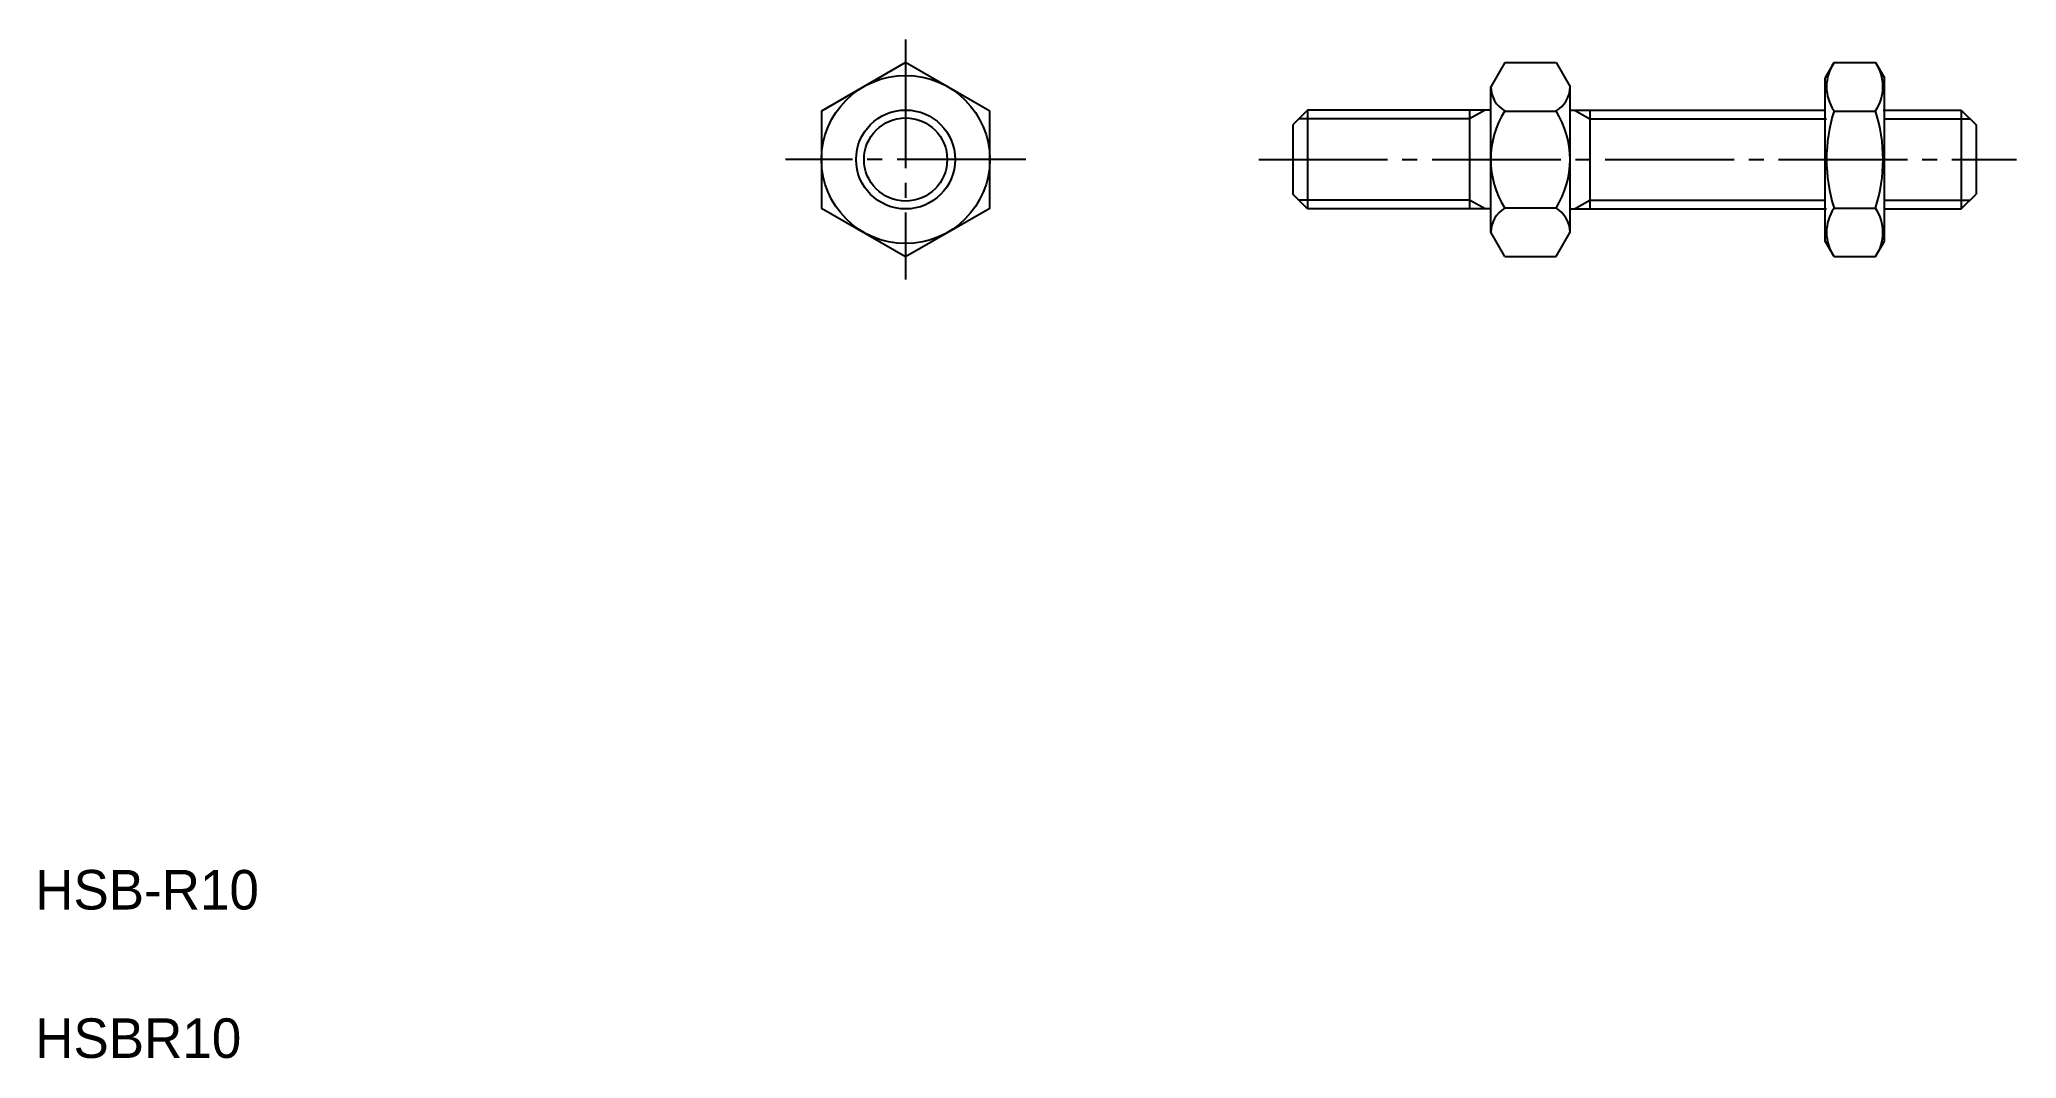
# Model space of a CAD drawing. Extents: x 10 to 210, y 10 to 113.
import ezdxf

# ---------------------------------------------------------------- set-up
doc = ezdxf.new("R2010")
doc.units = 0
doc.linetypes.add('CENTER', pattern=[17.5, 13, -1.5, 1.5, -1.5])
doc.layers.get('0').update_dxf_attribs({"linetype": 'CONTINUOUS'})
doc.layers.add('CENTER', color=1, linetype='CENTER')

msp = doc.modelspace()

# ---------------------------------------------------------------- linework, layer by layer
at = {"color": 7, "linetype": 'CONTINUOUS'}
for p, q in [((158.42, 110.62), (157, 108.16)), ((158.42, 110.62), (163.58, 110.62)), ((163.58, 110.62), (165, 108.16)), ((191.66, 110.62), (190.75, 109.06)), ((191.66, 110.62), (195.85, 110.62)), ((195.85, 110.62), (196.75, 109.06)), ((157, 93.45), (157, 108.16)), ((165, 93.45), (165, 108.16)), ((190.75, 92.56), (190.75, 109.06)), ((196.75, 92.56), (196.75, 109.06)), ((138.5, 105.81), (137, 104.31)), ((137, 104.31), (137, 97.31)), ((157, 105.81), (138.5, 105.81)), ((138.5, 105.81), (138.5, 95.81)), ((154.86, 105.81), (154.86, 95.81)), ((158.42, 105.71), (163.58, 105.71)), ((165, 105.81), (190.75, 105.81)), ((167, 105.81), (167, 95.81)), ((191.66, 105.71), (195.85, 105.71)), ((196.61, 105.81), (204.5, 105.81)), ((204.5, 105.81), (206, 104.31)), ((204.5, 105.81), (204.5, 95.81)), ((206, 104.31), (206, 97.31)), ((106.4, 100.81), (106.4, 100.81)), ((138.5, 95.81), (137, 97.31)), ((163.58, 95.9), (158.42, 95.9)), ((191.66, 95.9), (195.85, 95.9)), ((204.5, 95.81), (206, 97.31)), ((157, 95.81), (138.5, 95.81)), ((165, 95.81), (190.9, 95.81)), ((196.75, 95.81), (204.5, 95.81)), ((158.42, 90.99), (157, 93.45)), ((163.58, 90.99), (165, 93.45)), ((191.66, 90.99), (190.75, 92.56)), ((195.85, 90.99), (196.75, 92.56)), ((158.42, 90.99), (163.58, 90.99)), ((191.66, 90.99), (195.85, 90.99))]:
    msp.add_line(p, q, dxfattribs=at)
at = {"color": 3, "linetype": 'CONTINUOUS'}
for p, q in [((154.86, 104.91), (137.6, 104.91)), ((156.42, 105.81), (154.86, 104.91)), ((165.44, 105.81), (167, 104.91)), ((167, 104.91), (190.9, 104.91)), ((196.75, 104.91), (205.4, 104.91)), ((154.86, 96.71), (137.6, 96.71)), ((156.42, 95.81), (154.86, 96.71)), ((165.44, 95.81), (167, 96.71)), ((167, 96.71), (190.75, 96.71)), ((196.75, 96.71), (205.4, 96.71))]:
    msp.add_line(p, q, dxfattribs=at)
at = {"color": 7, "linetype": 'CONTINUOUS'}
msp.add_lwpolyline([(106.4, 105.71), (97.9, 110.62), (89.4, 105.71), (89.4, 95.9), (97.9, 90.99), (106.4, 95.9)], close=True, dxfattribs=at)
for radius in [8.5, 5]:
    msp.add_circle((97.9, 100.81), radius, dxfattribs=at)
at = {"color": 3, "linetype": 'CONTINUOUS'}
msp.add_circle((97.9, 100.81), 4.2, dxfattribs=at)
at = {"color": 7, "linetype": 'CONTINUOUS'}
for centre, radius, start, end in [((195.24, 108.17), 4.34, 145.6111, 214.3889), ((192.26, 108.17), 4.34, 325.6111, 34.3889), ((159.83, 108.17), 2.83, 180.0757, 240.0757), ((162.17, 108.17), 2.83, 299.9243, 359.9243), ((166.19, 100.81), 9.2, 147.7493, 212.2507), ((155.8, 100.81), 9.2, 327.7493, 32.2507), ((207.14, 100.81), 16.24, 162.4111, 197.5889), ((180.37, 100.81), 16.24, 342.4111, 17.5889), ((159.83, 93.44), 2.83, 119.9243, 179.9243), ((162.17, 93.44), 2.83, 0.0757, 60.0757), ((195.24, 93.44), 4.34, 145.6111, 214.3889), ((192.26, 93.44), 4.34, 325.6111, 34.3889)]:
    msp.add_arc(centre, radius, start, end, dxfattribs=at)
at = {"layer": 'CENTER', "color": 1, "linetype": 'CENTER'}
for p, q in [((97.9, 112.94), (97.9, 88.67)), ((110.03, 100.81), (85.77, 100.81)), ((133.56, 100.81), (210.08, 100.81))]:
    msp.add_line(p, q, dxfattribs=at)

# ---------------------------------------------------------------- texts
at = {"color": 7, "linetype": 'CONTINUOUS'}
for s, p in [('HSB-R10', (10, 25)), ('HSBR10', (10, 10))]:
    msp.add_text(s, height=4, dxfattribs=at).set_placement(p)

doc.saveas('drawing.dxf')
